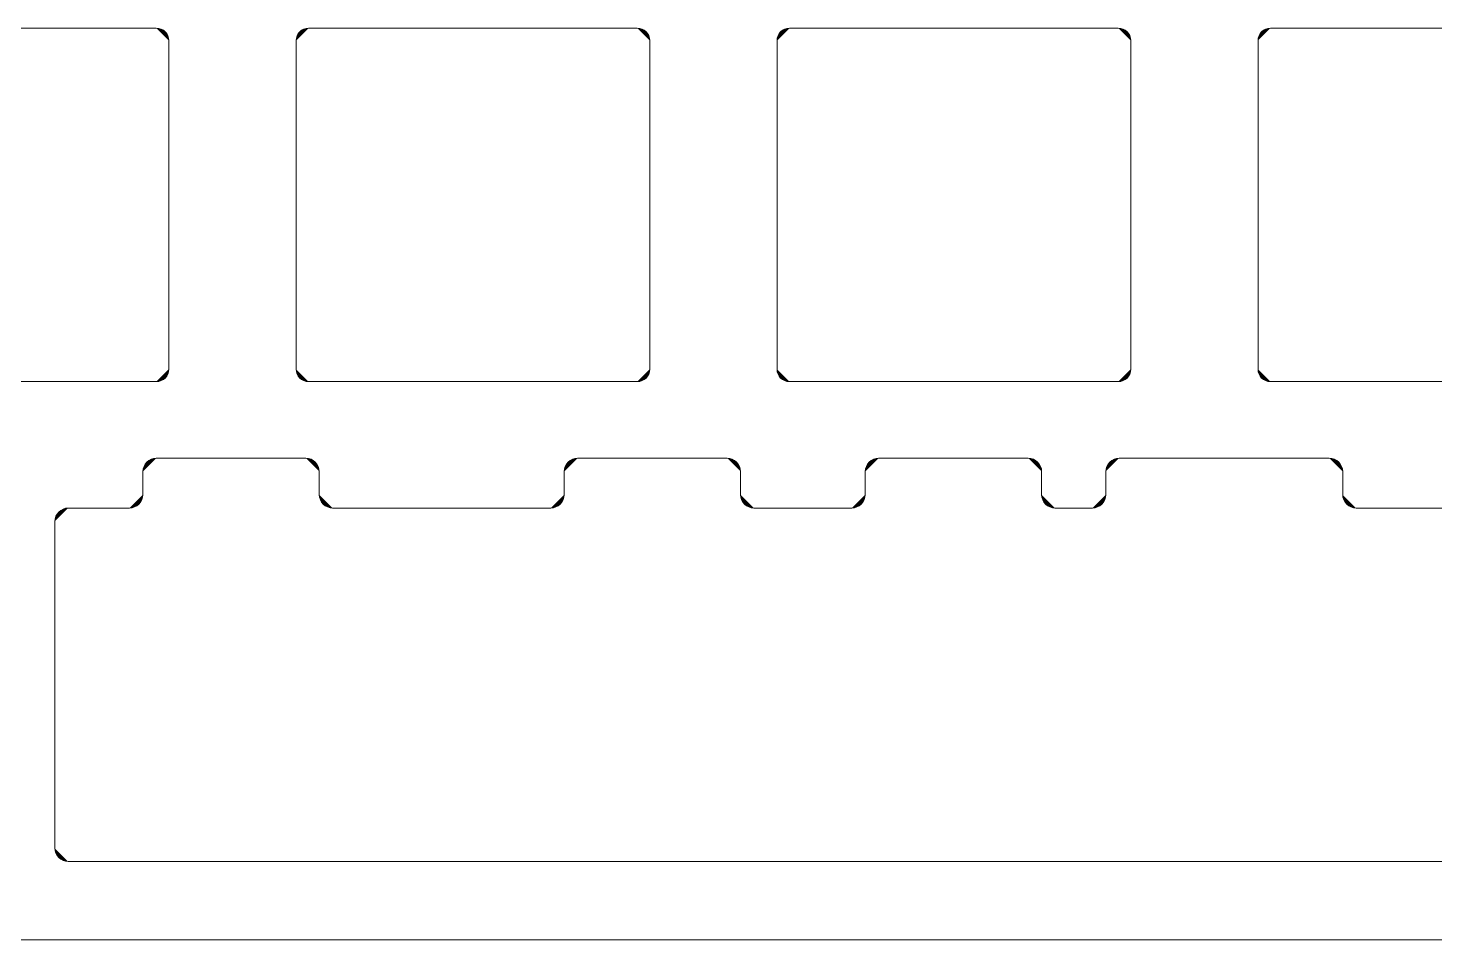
# Model space of a CAD drawing. Extents: x 323 to 1162, y 247 to 324.
# Drawn here: x 372.6 to 428.3, y 246.9 to 283 of the extents above; entities that cross this region are included whole.
import ezdxf

# ---------------------------------------------------------------- set-up
doc = ezdxf.new("R2010")
doc.units = 0
doc.header["$MEASUREMENT"] = 0
doc.layers.add('Layer 1', color=7, linetype='Continuous', lineweight=0)

# ---------------------------------------------------------------- blocks, each defined once
blk = doc.blocks.new('Block_1')
at = {"layer": 'Layer 1', "true_color": 0x2f2d31, "transparency": 33554687}
h = blk.add_hatch(color=250, dxfattribs=at)
h.dxf.hatch_style = 2
edge = h.paths.add_edge_path()
edge.add_spline(control_points=[(377.693, 282.983), (377.693, 282.983), (364.68, 282.983), (364.68, 282.983)], knot_values=[0, 0, 0, 0, 1, 1, 1, 1], degree=3, periodic=0)
edge.add_line((364.68, 282.983), (377.693, 282.983))
h = blk.add_hatch(color=250, dxfattribs=at)
h.dxf.hatch_style = 2
edge = h.paths.add_edge_path()
edge.add_spline(control_points=[(378.186, 282.489), (378.186, 282.771), (377.975, 282.983), (377.693, 282.983)], knot_values=[0, 0, 0, 0, 1, 1, 1, 1], degree=3, periodic=0)
edge.add_line((377.693, 282.983), (378.186, 282.489))
h = blk.add_hatch(color=250, dxfattribs=at)
h.dxf.hatch_style = 2
edge = h.paths.add_edge_path()
edge.add_spline(control_points=[(383.723, 282.983), (383.441, 282.983), (383.229, 282.771), (383.229, 282.489)], knot_values=[0, 0, 0, 0, 1, 1, 1, 1], degree=3, periodic=0)
edge.add_line((383.229, 282.489), (383.723, 282.983))
h = blk.add_hatch(color=250, dxfattribs=at)
h.dxf.hatch_style = 2
edge = h.paths.add_edge_path()
edge.add_spline(control_points=[(396.735, 282.983), (396.735, 282.983), (383.723, 282.983), (383.723, 282.983)], knot_values=[0, 0, 0, 0, 1, 1, 1, 1], degree=3, periodic=0)
edge.add_line((383.723, 282.983), (396.735, 282.983))
h = blk.add_hatch(color=250, dxfattribs=at)
h.dxf.hatch_style = 2
edge = h.paths.add_edge_path()
edge.add_spline(control_points=[(397.229, 282.489), (397.229, 282.771), (397.018, 282.983), (396.735, 282.983)], knot_values=[0, 0, 0, 0, 1, 1, 1, 1], degree=3, periodic=0)
edge.add_line((396.735, 282.983), (397.229, 282.489))
h = blk.add_hatch(color=250, dxfattribs=at)
h.dxf.hatch_style = 2
edge = h.paths.add_edge_path()
edge.add_spline(control_points=[(402.766, 282.983), (402.484, 282.983), (402.272, 282.771), (402.272, 282.489)], knot_values=[0, 0, 0, 0, 1, 1, 1, 1], degree=3, periodic=0)
edge.add_line((402.272, 282.489), (402.766, 282.983))
h = blk.add_hatch(color=250, dxfattribs=at)
h.dxf.hatch_style = 2
edge = h.paths.add_edge_path()
edge.add_spline(control_points=[(415.778, 282.983), (415.778, 282.983), (402.766, 282.983), (402.766, 282.983)], knot_values=[0, 0, 0, 0, 1, 1, 1, 1], degree=3, periodic=0)
edge.add_line((402.766, 282.983), (415.778, 282.983))
h = blk.add_hatch(color=250, dxfattribs=at)
h.dxf.hatch_style = 2
edge = h.paths.add_edge_path()
edge.add_spline(control_points=[(416.272, 282.489), (416.272, 282.771), (416.06, 282.983), (415.778, 282.983)], knot_values=[0, 0, 0, 0, 1, 1, 1, 1], degree=3, periodic=0)
edge.add_line((415.778, 282.983), (416.272, 282.489))
h = blk.add_hatch(color=250, dxfattribs=at)
h.dxf.hatch_style = 2
edge = h.paths.add_edge_path()
edge.add_spline(control_points=[(421.808, 282.983), (421.526, 282.983), (421.315, 282.771), (421.315, 282.489)], knot_values=[0, 0, 0, 0, 1, 1, 1, 1], degree=3, periodic=0)
edge.add_line((421.315, 282.489), (421.808, 282.983))
h = blk.add_hatch(color=250, dxfattribs=at)
h.dxf.hatch_style = 2
edge = h.paths.add_edge_path()
edge.add_spline(control_points=[(434.821, 282.983), (434.821, 282.983), (421.808, 282.983), (421.808, 282.983)], knot_values=[0, 0, 0, 0, 1, 1, 1, 1], degree=3, periodic=0)
edge.add_line((421.808, 282.983), (434.821, 282.983))
h = blk.add_hatch(color=250, dxfattribs=at)
h.dxf.hatch_style = 2
edge = h.paths.add_edge_path()
edge.add_spline(control_points=[(378.186, 269.477), (378.186, 269.477), (378.186, 282.489), (378.186, 282.489)], knot_values=[0, 0, 0, 0, 1, 1, 1, 1], degree=3, periodic=0)
edge.add_line((378.186, 282.489), (378.186, 269.477))
h = blk.add_hatch(color=250, dxfattribs=at)
h.dxf.hatch_style = 2
edge = h.paths.add_edge_path()
edge.add_spline(control_points=[(383.229, 282.489), (383.229, 282.489), (383.229, 269.477), (383.229, 269.477)], knot_values=[0, 0, 0, 0, 1, 1, 1, 1], degree=3, periodic=0)
edge.add_line((383.229, 269.477), (383.229, 282.489))
h = blk.add_hatch(color=250, dxfattribs=at)
h.dxf.hatch_style = 2
edge = h.paths.add_edge_path()
edge.add_spline(control_points=[(397.229, 269.477), (397.229, 269.477), (397.229, 282.489), (397.229, 282.489)], knot_values=[0, 0, 0, 0, 1, 1, 1, 1], degree=3, periodic=0)
edge.add_line((397.229, 282.489), (397.229, 269.477))
h = blk.add_hatch(color=250, dxfattribs=at)
h.dxf.hatch_style = 2
edge = h.paths.add_edge_path()
edge.add_spline(control_points=[(402.272, 282.489), (402.272, 282.489), (402.272, 269.477), (402.272, 269.477)], knot_values=[0, 0, 0, 0, 1, 1, 1, 1], degree=3, periodic=0)
edge.add_line((402.272, 269.477), (402.272, 282.489))
h = blk.add_hatch(color=250, dxfattribs=at)
h.dxf.hatch_style = 2
edge = h.paths.add_edge_path()
edge.add_spline(control_points=[(416.272, 269.477), (416.272, 269.477), (416.272, 282.489), (416.272, 282.489)], knot_values=[0, 0, 0, 0, 1, 1, 1, 1], degree=3, periodic=0)
edge.add_line((416.272, 282.489), (416.272, 269.477))
h = blk.add_hatch(color=250, dxfattribs=at)
h.dxf.hatch_style = 2
edge = h.paths.add_edge_path()
edge.add_spline(control_points=[(421.315, 282.489), (421.315, 282.489), (421.315, 269.477), (421.315, 269.477)], knot_values=[0, 0, 0, 0, 1, 1, 1, 1], degree=3, periodic=0)
edge.add_line((421.315, 269.477), (421.315, 282.489))
h = blk.add_hatch(color=250, dxfattribs=at)
h.dxf.hatch_style = 2
edge = h.paths.add_edge_path()
edge.add_spline(control_points=[(377.693, 268.983), (377.975, 268.983), (378.186, 269.195), (378.186, 269.477)], knot_values=[0, 0, 0, 0, 1, 1, 1, 1], degree=3, periodic=0)
edge.add_line((378.186, 269.477), (377.693, 268.983))
h = blk.add_hatch(color=250, dxfattribs=at)
h.dxf.hatch_style = 2
edge = h.paths.add_edge_path()
edge.add_spline(control_points=[(383.229, 269.477), (383.229, 269.195), (383.441, 268.983), (383.723, 268.983)], knot_values=[0, 0, 0, 0, 1, 1, 1, 1], degree=3, periodic=0)
edge.add_line((383.723, 268.983), (383.229, 269.477))
h = blk.add_hatch(color=250, dxfattribs=at)
h.dxf.hatch_style = 2
edge = h.paths.add_edge_path()
edge.add_spline(control_points=[(396.735, 268.983), (397.018, 268.983), (397.229, 269.195), (397.229, 269.477)], knot_values=[0, 0, 0, 0, 1, 1, 1, 1], degree=3, periodic=0)
edge.add_line((397.229, 269.477), (396.735, 268.983))
h = blk.add_hatch(color=250, dxfattribs=at)
h.dxf.hatch_style = 2
edge = h.paths.add_edge_path()
edge.add_spline(control_points=[(402.272, 269.477), (402.272, 269.195), (402.484, 268.983), (402.766, 268.983)], knot_values=[0, 0, 0, 0, 1, 1, 1, 1], degree=3, periodic=0)
edge.add_line((402.766, 268.983), (402.272, 269.477))
h = blk.add_hatch(color=250, dxfattribs=at)
h.dxf.hatch_style = 2
edge = h.paths.add_edge_path()
edge.add_spline(control_points=[(415.778, 268.983), (416.06, 268.983), (416.272, 269.195), (416.272, 269.477)], knot_values=[0, 0, 0, 0, 1, 1, 1, 1], degree=3, periodic=0)
edge.add_line((416.272, 269.477), (415.778, 268.983))
h = blk.add_hatch(color=250, dxfattribs=at)
h.dxf.hatch_style = 2
edge = h.paths.add_edge_path()
edge.add_spline(control_points=[(421.315, 269.477), (421.315, 269.195), (421.526, 268.983), (421.808, 268.983)], knot_values=[0, 0, 0, 0, 1, 1, 1, 1], degree=3, periodic=0)
edge.add_line((421.808, 268.983), (421.315, 269.477))
h = blk.add_hatch(color=250, dxfattribs=at)
h.dxf.hatch_style = 2
edge = h.paths.add_edge_path()
edge.add_spline(control_points=[(364.68, 268.983), (364.68, 268.983), (377.693, 268.983), (377.693, 268.983)], knot_values=[0, 0, 0, 0, 1, 1, 1, 1], degree=3, periodic=0)
edge.add_line((377.693, 268.983), (364.68, 268.983))
h = blk.add_hatch(color=250, dxfattribs=at)
h.dxf.hatch_style = 2
edge = h.paths.add_edge_path()
edge.add_spline(control_points=[(383.723, 268.983), (383.723, 268.983), (396.735, 268.983), (396.735, 268.983)], knot_values=[0, 0, 0, 0, 1, 1, 1, 1], degree=3, periodic=0)
edge.add_line((396.735, 268.983), (383.723, 268.983))
h = blk.add_hatch(color=250, dxfattribs=at)
h.dxf.hatch_style = 2
edge = h.paths.add_edge_path()
edge.add_spline(control_points=[(402.766, 268.983), (402.766, 268.983), (415.778, 268.983), (415.778, 268.983)], knot_values=[0, 0, 0, 0, 1, 1, 1, 1], degree=3, periodic=0)
edge.add_line((415.778, 268.983), (402.766, 268.983))
h = blk.add_hatch(color=250, dxfattribs=at)
h.dxf.hatch_style = 2
edge = h.paths.add_edge_path()
edge.add_spline(control_points=[(421.808, 268.983), (421.808, 268.983), (434.821, 268.983), (434.821, 268.983)], knot_values=[0, 0, 0, 0, 1, 1, 1, 1], degree=3, periodic=0)
edge.add_line((434.821, 268.983), (421.808, 268.983))
h = blk.add_hatch(color=250, dxfattribs=at)
h.dxf.hatch_style = 2
edge = h.paths.add_edge_path()
edge.add_spline(control_points=[(377.693, 265.95), (377.411, 265.95), (377.164, 265.703), (377.164, 265.421)], knot_values=[0, 0, 0, 0, 1, 1, 1, 1], degree=3, periodic=0)
edge.add_line((377.164, 265.421), (377.693, 265.95))
h = blk.add_hatch(color=250, dxfattribs=at)
h.dxf.hatch_style = 2
edge = h.paths.add_edge_path()
edge.add_spline(control_points=[(383.617, 265.95), (383.617, 265.95), (377.693, 265.95), (377.693, 265.95)], knot_values=[0, 0, 0, 0, 1, 1, 1, 1], degree=3, periodic=0)
edge.add_line((377.693, 265.95), (383.617, 265.95))
h = blk.add_hatch(color=250, dxfattribs=at)
h.dxf.hatch_style = 2
edge = h.paths.add_edge_path()
edge.add_spline(control_points=[(384.146, 265.421), (384.146, 265.703), (383.899, 265.95), (383.617, 265.95)], knot_values=[0, 0, 0, 0, 1, 1, 1, 1], degree=3, periodic=0)
edge.add_line((383.617, 265.95), (384.146, 265.421))
h = blk.add_hatch(color=250, dxfattribs=at)
h.dxf.hatch_style = 2
edge = h.paths.add_edge_path()
edge.add_spline(control_points=[(394.373, 265.95), (394.091, 265.95), (393.844, 265.703), (393.844, 265.421)], knot_values=[0, 0, 0, 0, 1, 1, 1, 1], degree=3, periodic=0)
edge.add_line((393.844, 265.421), (394.373, 265.95))
h = blk.add_hatch(color=250, dxfattribs=at)
h.dxf.hatch_style = 2
edge = h.paths.add_edge_path()
edge.add_spline(control_points=[(400.297, 265.95), (400.297, 265.95), (394.373, 265.95), (394.373, 265.95)], knot_values=[0, 0, 0, 0, 1, 1, 1, 1], degree=3, periodic=0)
edge.add_line((394.373, 265.95), (400.297, 265.95))
h = blk.add_hatch(color=250, dxfattribs=at)
h.dxf.hatch_style = 2
edge = h.paths.add_edge_path()
edge.add_spline(control_points=[(400.826, 265.421), (400.826, 265.703), (400.579, 265.95), (400.297, 265.95)], knot_values=[0, 0, 0, 0, 1, 1, 1, 1], degree=3, periodic=0)
edge.add_line((400.297, 265.95), (400.826, 265.421))
h = blk.add_hatch(color=250, dxfattribs=at)
h.dxf.hatch_style = 2
edge = h.paths.add_edge_path()
edge.add_spline(control_points=[(406.292, 265.95), (406.01, 265.95), (405.763, 265.703), (405.763, 265.421)], knot_values=[0, 0, 0, 0, 1, 1, 1, 1], degree=3, periodic=0)
edge.add_line((405.763, 265.421), (406.292, 265.95))
h = blk.add_hatch(color=250, dxfattribs=at)
h.dxf.hatch_style = 2
edge = h.paths.add_edge_path()
edge.add_spline(control_points=[(412.217, 265.95), (412.217, 265.95), (406.292, 265.95), (406.292, 265.95)], knot_values=[0, 0, 0, 0, 1, 1, 1, 1], degree=3, periodic=0)
edge.add_line((406.292, 265.95), (412.217, 265.95))
h = blk.add_hatch(color=250, dxfattribs=at)
h.dxf.hatch_style = 2
edge = h.paths.add_edge_path()
edge.add_spline(control_points=[(412.746, 265.421), (412.746, 265.703), (412.499, 265.95), (412.217, 265.95)], knot_values=[0, 0, 0, 0, 1, 1, 1, 1], degree=3, periodic=0)
edge.add_line((412.217, 265.95), (412.746, 265.421))
h = blk.add_hatch(color=250, dxfattribs=at)
h.dxf.hatch_style = 2
edge = h.paths.add_edge_path()
edge.add_spline(control_points=[(415.814, 265.95), (415.531, 265.95), (415.285, 265.703), (415.285, 265.421)], knot_values=[0, 0, 0, 0, 1, 1, 1, 1], degree=3, periodic=0)
edge.add_line((415.285, 265.421), (415.814, 265.95))
h = blk.add_hatch(color=250, dxfattribs=at)
h.dxf.hatch_style = 2
edge = h.paths.add_edge_path()
edge.add_spline(control_points=[(417.154, 265.95), (417.154, 265.95), (415.814, 265.95), (415.814, 265.95)], knot_values=[0, 0, 0, 0, 1, 1, 1, 1], degree=3, periodic=0)
edge.add_line((415.814, 265.95), (417.154, 265.95))
h = blk.add_hatch(color=250, dxfattribs=at)
h.dxf.hatch_style = 2
edge = h.paths.add_edge_path()
edge.add_spline(control_points=[(417.683, 265.95), (417.683, 265.95), (417.436, 265.95), (417.154, 265.95)], knot_values=[0, 0, 0, 0, 1, 1, 1, 1], degree=3, periodic=0)
edge.add_line((417.154, 265.95), (417.683, 265.95))
h = blk.add_hatch(color=250, dxfattribs=at)
h.dxf.hatch_style = 2
edge = h.paths.add_edge_path()
edge.add_spline(control_points=[(418.212, 265.95), (417.929, 265.95), (417.683, 265.95), (417.683, 265.95)], knot_values=[0, 0, 0, 0, 1, 1, 1, 1], degree=3, periodic=0)
edge.add_line((417.683, 265.95), (418.212, 265.95))
h = blk.add_hatch(color=250, dxfattribs=at)
h.dxf.hatch_style = 2
edge = h.paths.add_edge_path()
edge.add_spline(control_points=[(424.136, 265.95), (424.136, 265.95), (418.212, 265.95), (418.212, 265.95)], knot_values=[0, 0, 0, 0, 1, 1, 1, 1], degree=3, periodic=0)
edge.add_line((418.212, 265.95), (424.136, 265.95))
h = blk.add_hatch(color=250, dxfattribs=at)
h.dxf.hatch_style = 2
edge = h.paths.add_edge_path()
edge.add_spline(control_points=[(424.665, 265.421), (424.665, 265.703), (424.418, 265.95), (424.136, 265.95)], knot_values=[0, 0, 0, 0, 1, 1, 1, 1], degree=3, periodic=0)
edge.add_line((424.136, 265.95), (424.665, 265.421))
h = blk.add_hatch(color=250, dxfattribs=at)
h.dxf.hatch_style = 2
edge = h.paths.add_edge_path()
edge.add_spline(control_points=[(377.164, 265.421), (377.164, 265.421), (377.164, 264.504), (377.164, 264.504)], knot_values=[0, 0, 0, 0, 1, 1, 1, 1], degree=3, periodic=0)
edge.add_line((377.164, 264.504), (377.164, 265.421))
h = blk.add_hatch(color=250, dxfattribs=at)
h.dxf.hatch_style = 2
edge = h.paths.add_edge_path()
edge.add_spline(control_points=[(384.146, 264.504), (384.146, 264.504), (384.146, 265.421), (384.146, 265.421)], knot_values=[0, 0, 0, 0, 1, 1, 1, 1], degree=3, periodic=0)
edge.add_line((384.146, 265.421), (384.146, 264.504))
h = blk.add_hatch(color=250, dxfattribs=at)
h.dxf.hatch_style = 2
edge = h.paths.add_edge_path()
edge.add_spline(control_points=[(393.844, 265.421), (393.844, 265.421), (393.844, 264.504), (393.844, 264.504)], knot_values=[0, 0, 0, 0, 1, 1, 1, 1], degree=3, periodic=0)
edge.add_line((393.844, 264.504), (393.844, 265.421))
h = blk.add_hatch(color=250, dxfattribs=at)
h.dxf.hatch_style = 2
edge = h.paths.add_edge_path()
edge.add_spline(control_points=[(400.826, 264.504), (400.826, 264.504), (400.826, 265.421), (400.826, 265.421)], knot_values=[0, 0, 0, 0, 1, 1, 1, 1], degree=3, periodic=0)
edge.add_line((400.826, 265.421), (400.826, 264.504))
h = blk.add_hatch(color=250, dxfattribs=at)
h.dxf.hatch_style = 2
edge = h.paths.add_edge_path()
edge.add_spline(control_points=[(405.763, 265.421), (405.763, 265.421), (405.763, 264.504), (405.763, 264.504)], knot_values=[0, 0, 0, 0, 1, 1, 1, 1], degree=3, periodic=0)
edge.add_line((405.763, 264.504), (405.763, 265.421))
h = blk.add_hatch(color=250, dxfattribs=at)
h.dxf.hatch_style = 2
edge = h.paths.add_edge_path()
edge.add_spline(control_points=[(412.746, 264.504), (412.746, 264.504), (412.746, 265.421), (412.746, 265.421)], knot_values=[0, 0, 0, 0, 1, 1, 1, 1], degree=3, periodic=0)
edge.add_line((412.746, 265.421), (412.746, 264.504))
h = blk.add_hatch(color=250, dxfattribs=at)
h.dxf.hatch_style = 2
edge = h.paths.add_edge_path()
edge.add_spline(control_points=[(415.285, 265.421), (415.285, 265.421), (415.285, 264.504), (415.285, 264.504)], knot_values=[0, 0, 0, 0, 1, 1, 1, 1], degree=3, periodic=0)
edge.add_line((415.285, 264.504), (415.285, 265.421))
h = blk.add_hatch(color=250, dxfattribs=at)
h.dxf.hatch_style = 2
edge = h.paths.add_edge_path()
edge.add_spline(control_points=[(424.665, 264.504), (424.665, 264.504), (424.665, 265.421), (424.665, 265.421)], knot_values=[0, 0, 0, 0, 1, 1, 1, 1], degree=3, periodic=0)
edge.add_line((424.665, 265.421), (424.665, 264.504))
h = blk.add_hatch(color=250, dxfattribs=at)
h.dxf.hatch_style = 2
edge = h.paths.add_edge_path()
edge.add_spline(control_points=[(377.164, 264.504), (377.164, 264.222), (376.917, 263.975), (376.635, 263.975)], knot_values=[0, 0, 0, 0, 1, 1, 1, 1], degree=3, periodic=0)
edge.add_line((376.635, 263.975), (377.164, 264.504))
h = blk.add_hatch(color=250, dxfattribs=at)
h.dxf.hatch_style = 2
edge = h.paths.add_edge_path()
edge.add_spline(control_points=[(384.675, 263.975), (384.393, 263.975), (384.146, 264.222), (384.146, 264.504)], knot_values=[0, 0, 0, 0, 1, 1, 1, 1], degree=3, periodic=0)
edge.add_line((384.146, 264.504), (384.675, 263.975))
h = blk.add_hatch(color=250, dxfattribs=at)
h.dxf.hatch_style = 2
edge = h.paths.add_edge_path()
edge.add_spline(control_points=[(393.844, 264.504), (393.844, 264.222), (393.597, 263.975), (393.315, 263.975)], knot_values=[0, 0, 0, 0, 1, 1, 1, 1], degree=3, periodic=0)
edge.add_line((393.315, 263.975), (393.844, 264.504))
h = blk.add_hatch(color=250, dxfattribs=at)
h.dxf.hatch_style = 2
edge = h.paths.add_edge_path()
edge.add_spline(control_points=[(401.355, 263.975), (401.073, 263.975), (400.826, 264.222), (400.826, 264.504)], knot_values=[0, 0, 0, 0, 1, 1, 1, 1], degree=3, periodic=0)
edge.add_line((400.826, 264.504), (401.355, 263.975))
h = blk.add_hatch(color=250, dxfattribs=at)
h.dxf.hatch_style = 2
edge = h.paths.add_edge_path()
edge.add_spline(control_points=[(405.763, 264.504), (405.763, 264.222), (405.516, 263.975), (405.234, 263.975)], knot_values=[0, 0, 0, 0, 1, 1, 1, 1], degree=3, periodic=0)
edge.add_line((405.234, 263.975), (405.763, 264.504))
h = blk.add_hatch(color=250, dxfattribs=at)
h.dxf.hatch_style = 2
edge = h.paths.add_edge_path()
edge.add_spline(control_points=[(413.274, 263.975), (412.992, 263.975), (412.746, 264.222), (412.746, 264.504)], knot_values=[0, 0, 0, 0, 1, 1, 1, 1], degree=3, periodic=0)
edge.add_line((412.746, 264.504), (413.274, 263.975))
h = blk.add_hatch(color=250, dxfattribs=at)
h.dxf.hatch_style = 2
edge = h.paths.add_edge_path()
edge.add_spline(control_points=[(415.285, 264.504), (415.285, 264.222), (415.038, 263.975), (414.756, 263.975)], knot_values=[0, 0, 0, 0, 1, 1, 1, 1], degree=3, periodic=0)
edge.add_line((414.756, 263.975), (415.285, 264.504))
h = blk.add_hatch(color=250, dxfattribs=at)
h.dxf.hatch_style = 2
edge = h.paths.add_edge_path()
edge.add_spline(control_points=[(425.194, 263.975), (424.912, 263.975), (424.665, 264.222), (424.665, 264.504)], knot_values=[0, 0, 0, 0, 1, 1, 1, 1], degree=3, periodic=0)
edge.add_line((424.665, 264.504), (425.194, 263.975))
h = blk.add_hatch(color=250, dxfattribs=at)
h.dxf.hatch_style = 2
edge = h.paths.add_edge_path()
edge.add_spline(control_points=[(374.202, 263.975), (373.919, 263.975), (373.673, 263.729), (373.673, 263.446)], knot_values=[0, 0, 0, 0, 1, 1, 1, 1], degree=3, periodic=0)
edge.add_line((373.673, 263.446), (374.202, 263.975))
h = blk.add_hatch(color=250, dxfattribs=at)
h.dxf.hatch_style = 2
edge = h.paths.add_edge_path()
edge.add_spline(control_points=[(373.673, 263.446), (373.673, 263.446), (373.673, 250.504), (373.673, 250.504)], knot_values=[0, 0, 0, 0, 1, 1, 1, 1], degree=3, periodic=0)
edge.add_line((373.673, 250.504), (373.673, 263.446))
h = blk.add_hatch(color=250, dxfattribs=at)
h.dxf.hatch_style = 2
edge = h.paths.add_edge_path()
edge.add_spline(control_points=[(376.635, 263.975), (376.635, 263.975), (374.202, 263.975), (374.202, 263.975)], knot_values=[0, 0, 0, 0, 1, 1, 1, 1], degree=3, periodic=0)
edge.add_line((374.202, 263.975), (376.635, 263.975))
h = blk.add_hatch(color=250, dxfattribs=at)
h.dxf.hatch_style = 2
edge = h.paths.add_edge_path()
edge.add_spline(control_points=[(393.315, 263.975), (393.315, 263.975), (384.675, 263.975), (384.675, 263.975)], knot_values=[0, 0, 0, 0, 1, 1, 1, 1], degree=3, periodic=0)
edge.add_line((384.675, 263.975), (393.315, 263.975))
h = blk.add_hatch(color=250, dxfattribs=at)
h.dxf.hatch_style = 2
edge = h.paths.add_edge_path()
edge.add_spline(control_points=[(405.234, 263.975), (405.234, 263.975), (401.355, 263.975), (401.355, 263.975)], knot_values=[0, 0, 0, 0, 1, 1, 1, 1], degree=3, periodic=0)
edge.add_line((401.355, 263.975), (405.234, 263.975))
h = blk.add_hatch(color=250, dxfattribs=at)
h.dxf.hatch_style = 2
edge = h.paths.add_edge_path()
edge.add_spline(control_points=[(414.756, 263.975), (414.756, 263.975), (413.274, 263.975), (413.274, 263.975)], knot_values=[0, 0, 0, 0, 1, 1, 1, 1], degree=3, periodic=0)
edge.add_line((413.274, 263.975), (414.756, 263.975))
h = blk.add_hatch(color=250, dxfattribs=at)
h.dxf.hatch_style = 2
edge = h.paths.add_edge_path()
edge.add_spline(control_points=[(431.436, 263.975), (431.436, 263.975), (425.194, 263.975), (425.194, 263.975)], knot_values=[0, 0, 0, 0, 1, 1, 1, 1], degree=3, periodic=0)
edge.add_line((425.194, 263.975), (431.436, 263.975))
h = blk.add_hatch(color=250, dxfattribs=at)
h.dxf.hatch_style = 2
edge = h.paths.add_edge_path()
edge.add_spline(control_points=[(373.673, 250.504), (373.673, 250.222), (373.919, 249.975), (374.202, 249.975)], knot_values=[0, 0, 0, 0, 1, 1, 1, 1], degree=3, periodic=0)
edge.add_line((374.202, 249.975), (373.673, 250.504))
h = blk.add_hatch(color=250, dxfattribs=at)
h.dxf.hatch_style = 2
edge = h.paths.add_edge_path()
edge.add_spline(control_points=[(374.202, 249.975), (374.202, 249.975), (393.315, 249.975), (393.315, 249.975)], knot_values=[0, 0, 0, 0, 1, 1, 1, 1], degree=3, periodic=0)
edge.add_line((393.315, 249.975), (374.202, 249.975))
h = blk.add_hatch(color=250, dxfattribs=at)
h.dxf.hatch_style = 2
edge = h.paths.add_edge_path()
edge.add_spline(control_points=[(393.315, 249.975), (393.597, 249.975), (393.844, 249.975), (393.844, 249.975)], knot_values=[0, 0, 0, 0, 1, 1, 1, 1], degree=3, periodic=0)
edge.add_line((393.844, 249.975), (393.315, 249.975))
h = blk.add_hatch(color=250, dxfattribs=at)
h.dxf.hatch_style = 2
edge = h.paths.add_edge_path()
edge.add_spline(control_points=[(393.844, 249.975), (393.844, 249.975), (394.091, 249.975), (394.373, 249.975)], knot_values=[0, 0, 0, 0, 1, 1, 1, 1], degree=3, periodic=0)
edge.add_line((394.373, 249.975), (393.844, 249.975))
h = blk.add_hatch(color=250, dxfattribs=at)
h.dxf.hatch_style = 2
edge = h.paths.add_edge_path()
edge.add_spline(control_points=[(394.373, 249.975), (394.373, 249.975), (400.297, 249.975), (400.297, 249.975)], knot_values=[0, 0, 0, 0, 1, 1, 1, 1], degree=3, periodic=0)
edge.add_line((400.297, 249.975), (394.373, 249.975))
h = blk.add_hatch(color=250, dxfattribs=at)
h.dxf.hatch_style = 2
edge = h.paths.add_edge_path()
edge.add_spline(control_points=[(400.297, 249.975), (400.579, 249.975), (400.826, 249.975), (400.826, 249.975)], knot_values=[0, 0, 0, 0, 1, 1, 1, 1], degree=3, periodic=0)
edge.add_line((400.826, 249.975), (400.297, 249.975))
h = blk.add_hatch(color=250, dxfattribs=at)
h.dxf.hatch_style = 2
edge = h.paths.add_edge_path()
edge.add_spline(control_points=[(400.826, 249.975), (400.826, 249.975), (401.073, 249.975), (401.355, 249.975)], knot_values=[0, 0, 0, 0, 1, 1, 1, 1], degree=3, periodic=0)
edge.add_line((401.355, 249.975), (400.826, 249.975))
h = blk.add_hatch(color=250, dxfattribs=at)
h.dxf.hatch_style = 2
edge = h.paths.add_edge_path()
edge.add_spline(control_points=[(401.355, 249.975), (401.355, 249.975), (405.234, 249.975), (405.234, 249.975)], knot_values=[0, 0, 0, 0, 1, 1, 1, 1], degree=3, periodic=0)
edge.add_line((405.234, 249.975), (401.355, 249.975))
h = blk.add_hatch(color=250, dxfattribs=at)
h.dxf.hatch_style = 2
edge = h.paths.add_edge_path()
edge.add_spline(control_points=[(405.234, 249.975), (405.516, 249.975), (405.763, 249.975), (405.763, 249.975)], knot_values=[0, 0, 0, 0, 1, 1, 1, 1], degree=3, periodic=0)
edge.add_line((405.763, 249.975), (405.234, 249.975))
h = blk.add_hatch(color=250, dxfattribs=at)
h.dxf.hatch_style = 2
edge = h.paths.add_edge_path()
edge.add_spline(control_points=[(405.763, 249.975), (405.763, 249.975), (406.01, 249.975), (406.292, 249.975)], knot_values=[0, 0, 0, 0, 1, 1, 1, 1], degree=3, periodic=0)
edge.add_line((406.292, 249.975), (405.763, 249.975))
h = blk.add_hatch(color=250, dxfattribs=at)
h.dxf.hatch_style = 2
edge = h.paths.add_edge_path()
edge.add_spline(control_points=[(406.292, 249.975), (406.292, 249.975), (412.217, 249.975), (412.217, 249.975)], knot_values=[0, 0, 0, 0, 1, 1, 1, 1], degree=3, periodic=0)
edge.add_line((412.217, 249.975), (406.292, 249.975))
h = blk.add_hatch(color=250, dxfattribs=at)
h.dxf.hatch_style = 2
edge = h.paths.add_edge_path()
edge.add_spline(control_points=[(412.217, 249.975), (412.499, 249.975), (412.746, 249.975), (412.746, 249.975)], knot_values=[0, 0, 0, 0, 1, 1, 1, 1], degree=3, periodic=0)
edge.add_line((412.746, 249.975), (412.217, 249.975))
h = blk.add_hatch(color=250, dxfattribs=at)
h.dxf.hatch_style = 2
edge = h.paths.add_edge_path()
edge.add_spline(control_points=[(412.746, 249.975), (412.746, 249.975), (412.992, 249.975), (413.274, 249.975)], knot_values=[0, 0, 0, 0, 1, 1, 1, 1], degree=3, periodic=0)
edge.add_line((413.274, 249.975), (412.746, 249.975))
h = blk.add_hatch(color=250, dxfattribs=at)
h.dxf.hatch_style = 2
edge = h.paths.add_edge_path()
edge.add_spline(control_points=[(413.274, 249.975), (413.274, 249.975), (414.756, 249.975), (414.756, 249.975)], knot_values=[0, 0, 0, 0, 1, 1, 1, 1], degree=3, periodic=0)
edge.add_line((414.756, 249.975), (413.274, 249.975))
h = blk.add_hatch(color=250, dxfattribs=at)
h.dxf.hatch_style = 2
edge = h.paths.add_edge_path()
edge.add_spline(control_points=[(414.756, 249.975), (415.038, 249.975), (415.285, 249.975), (415.285, 249.975)], knot_values=[0, 0, 0, 0, 1, 1, 1, 1], degree=3, periodic=0)
edge.add_line((415.285, 249.975), (414.756, 249.975))
h = blk.add_hatch(color=250, dxfattribs=at)
h.dxf.hatch_style = 2
edge = h.paths.add_edge_path()
edge.add_spline(control_points=[(415.285, 249.975), (415.285, 249.975), (415.531, 249.975), (415.814, 249.975)], knot_values=[0, 0, 0, 0, 1, 1, 1, 1], degree=3, periodic=0)
edge.add_line((415.814, 249.975), (415.285, 249.975))
h = blk.add_hatch(color=250, dxfattribs=at)
h.dxf.hatch_style = 2
edge = h.paths.add_edge_path()
edge.add_spline(control_points=[(415.814, 249.975), (415.814, 249.975), (421.738, 249.975), (421.738, 249.975)], knot_values=[0, 0, 0, 0, 1, 1, 1, 1], degree=3, periodic=0)
edge.add_line((421.738, 249.975), (415.814, 249.975))
h = blk.add_hatch(color=250, dxfattribs=at)
h.dxf.hatch_style = 2
edge = h.paths.add_edge_path()
edge.add_spline(control_points=[(421.738, 249.975), (422.02, 249.975), (422.267, 249.975), (422.267, 249.975)], knot_values=[0, 0, 0, 0, 1, 1, 1, 1], degree=3, periodic=0)
edge.add_line((422.267, 249.975), (421.738, 249.975))
h = blk.add_hatch(color=250, dxfattribs=at)
h.dxf.hatch_style = 2
edge = h.paths.add_edge_path()
edge.add_spline(control_points=[(422.267, 249.975), (422.267, 249.975), (422.514, 249.975), (422.796, 249.975)], knot_values=[0, 0, 0, 0, 1, 1, 1, 1], degree=3, periodic=0)
edge.add_line((422.796, 249.975), (422.267, 249.975))
h = blk.add_hatch(color=250, dxfattribs=at)
h.dxf.hatch_style = 2
edge = h.paths.add_edge_path()
edge.add_spline(control_points=[(422.796, 249.975), (422.796, 249.975), (431.436, 249.975), (431.436, 249.975)], knot_values=[0, 0, 0, 0, 1, 1, 1, 1], degree=3, periodic=0)
edge.add_line((431.436, 249.975), (422.796, 249.975))
h = blk.add_hatch(color=250, dxfattribs=at)
h.dxf.hatch_style = 2
edge = h.paths.add_edge_path()
edge.add_spline(control_points=[(501.965, 246.872), (501.965, 246.872), (354.665, 246.872), (354.665, 246.872)], knot_values=[0, 0, 0, 0, 1, 1, 1, 1], degree=3, periodic=0)
edge.add_line((354.665, 246.872), (501.965, 246.872))
at = {"layer": 'Layer 1', "color": 250, "lineweight": 20, "true_color": 0x2f2d31}
for points in [[(377.693, 282.983), (377.693, 282.983), (364.68, 282.983), (364.68, 282.983)], [(378.186, 282.489), (378.186, 282.771), (377.975, 282.983), (377.693, 282.983)], [(383.723, 282.983), (383.441, 282.983), (383.229, 282.771), (383.229, 282.489)], [(396.735, 282.983), (396.735, 282.983), (383.723, 282.983), (383.723, 282.983)], [(397.229, 282.489), (397.229, 282.771), (397.018, 282.983), (396.735, 282.983)], [(402.766, 282.983), (402.484, 282.983), (402.272, 282.771), (402.272, 282.489)], [(415.778, 282.983), (415.778, 282.983), (402.766, 282.983), (402.766, 282.983)], [(416.272, 282.489), (416.272, 282.771), (416.06, 282.983), (415.778, 282.983)], [(421.808, 282.983), (421.526, 282.983), (421.315, 282.771), (421.315, 282.489)], [(434.821, 282.983), (434.821, 282.983), (421.808, 282.983), (421.808, 282.983)], [(378.186, 269.477), (378.186, 269.477), (378.186, 282.489), (378.186, 282.489)], [(383.229, 282.489), (383.229, 282.489), (383.229, 269.477), (383.229, 269.477)], [(397.229, 269.477), (397.229, 269.477), (397.229, 282.489), (397.229, 282.489)], [(402.272, 282.489), (402.272, 282.489), (402.272, 269.477), (402.272, 269.477)], [(416.272, 269.477), (416.272, 269.477), (416.272, 282.489), (416.272, 282.489)], [(421.315, 282.489), (421.315, 282.489), (421.315, 269.477), (421.315, 269.477)], [(377.693, 268.983), (377.975, 268.983), (378.186, 269.195), (378.186, 269.477)], [(383.229, 269.477), (383.229, 269.195), (383.441, 268.983), (383.723, 268.983)], [(396.735, 268.983), (397.018, 268.983), (397.229, 269.195), (397.229, 269.477)], [(402.272, 269.477), (402.272, 269.195), (402.484, 268.983), (402.766, 268.983)], [(415.778, 268.983), (416.06, 268.983), (416.272, 269.195), (416.272, 269.477)], [(421.315, 269.477), (421.315, 269.195), (421.526, 268.983), (421.808, 268.983)], [(364.68, 268.983), (364.68, 268.983), (377.693, 268.983), (377.693, 268.983)], [(383.723, 268.983), (383.723, 268.983), (396.735, 268.983), (396.735, 268.983)], [(402.766, 268.983), (402.766, 268.983), (415.778, 268.983), (415.778, 268.983)], [(421.808, 268.983), (421.808, 268.983), (434.821, 268.983), (434.821, 268.983)], [(377.693, 265.95), (377.411, 265.95), (377.164, 265.703), (377.164, 265.421)], [(383.617, 265.95), (383.617, 265.95), (377.693, 265.95), (377.693, 265.95)], [(384.146, 265.421), (384.146, 265.703), (383.899, 265.95), (383.617, 265.95)], [(394.373, 265.95), (394.091, 265.95), (393.844, 265.703), (393.844, 265.421)], [(400.297, 265.95), (400.297, 265.95), (394.373, 265.95), (394.373, 265.95)], [(400.826, 265.421), (400.826, 265.703), (400.579, 265.95), (400.297, 265.95)], [(406.292, 265.95), (406.01, 265.95), (405.763, 265.703), (405.763, 265.421)], [(412.217, 265.95), (412.217, 265.95), (406.292, 265.95), (406.292, 265.95)], [(412.746, 265.421), (412.746, 265.703), (412.499, 265.95), (412.217, 265.95)], [(415.814, 265.95), (415.531, 265.95), (415.285, 265.703), (415.285, 265.421)], [(417.154, 265.95), (417.154, 265.95), (415.814, 265.95), (415.814, 265.95)], [(417.683, 265.95), (417.683, 265.95), (417.436, 265.95), (417.154, 265.95)], [(418.212, 265.95), (417.929, 265.95), (417.683, 265.95), (417.683, 265.95)], [(424.136, 265.95), (424.136, 265.95), (418.212, 265.95), (418.212, 265.95)], [(424.665, 265.421), (424.665, 265.703), (424.418, 265.95), (424.136, 265.95)], [(377.164, 265.421), (377.164, 265.421), (377.164, 264.504), (377.164, 264.504)], [(384.146, 264.504), (384.146, 264.504), (384.146, 265.421), (384.146, 265.421)], [(393.844, 265.421), (393.844, 265.421), (393.844, 264.504), (393.844, 264.504)], [(400.826, 264.504), (400.826, 264.504), (400.826, 265.421), (400.826, 265.421)], [(405.763, 265.421), (405.763, 265.421), (405.763, 264.504), (405.763, 264.504)], [(412.746, 264.504), (412.746, 264.504), (412.746, 265.421), (412.746, 265.421)], [(415.285, 265.421), (415.285, 265.421), (415.285, 264.504), (415.285, 264.504)], [(424.665, 264.504), (424.665, 264.504), (424.665, 265.421), (424.665, 265.421)], [(377.164, 264.504), (377.164, 264.222), (376.917, 263.975), (376.635, 263.975)], [(384.675, 263.975), (384.393, 263.975), (384.146, 264.222), (384.146, 264.504)], [(393.844, 264.504), (393.844, 264.222), (393.597, 263.975), (393.315, 263.975)], [(401.355, 263.975), (401.073, 263.975), (400.826, 264.222), (400.826, 264.504)], [(405.763, 264.504), (405.763, 264.222), (405.516, 263.975), (405.234, 263.975)], [(413.274, 263.975), (412.992, 263.975), (412.746, 264.222), (412.746, 264.504)], [(415.285, 264.504), (415.285, 264.222), (415.038, 263.975), (414.756, 263.975)], [(425.194, 263.975), (424.912, 263.975), (424.665, 264.222), (424.665, 264.504)], [(374.202, 263.975), (373.919, 263.975), (373.673, 263.729), (373.673, 263.446)], [(373.673, 263.446), (373.673, 263.446), (373.673, 250.504), (373.673, 250.504)], [(376.635, 263.975), (376.635, 263.975), (374.202, 263.975), (374.202, 263.975)], [(393.315, 263.975), (393.315, 263.975), (384.675, 263.975), (384.675, 263.975)], [(405.234, 263.975), (405.234, 263.975), (401.355, 263.975), (401.355, 263.975)], [(414.756, 263.975), (414.756, 263.975), (413.274, 263.975), (413.274, 263.975)], [(431.436, 263.975), (431.436, 263.975), (425.194, 263.975), (425.194, 263.975)], [(373.673, 250.504), (373.673, 250.222), (373.919, 249.975), (374.202, 249.975)], [(374.202, 249.975), (374.202, 249.975), (393.315, 249.975), (393.315, 249.975)], [(393.315, 249.975), (393.597, 249.975), (393.844, 249.975), (393.844, 249.975)], [(393.844, 249.975), (393.844, 249.975), (394.091, 249.975), (394.373, 249.975)], [(394.373, 249.975), (394.373, 249.975), (400.297, 249.975), (400.297, 249.975)], [(400.297, 249.975), (400.579, 249.975), (400.826, 249.975), (400.826, 249.975)], [(400.826, 249.975), (400.826, 249.975), (401.073, 249.975), (401.355, 249.975)], [(401.355, 249.975), (401.355, 249.975), (405.234, 249.975), (405.234, 249.975)], [(405.234, 249.975), (405.516, 249.975), (405.763, 249.975), (405.763, 249.975)], [(405.763, 249.975), (405.763, 249.975), (406.01, 249.975), (406.292, 249.975)], [(406.292, 249.975), (406.292, 249.975), (412.217, 249.975), (412.217, 249.975)], [(412.217, 249.975), (412.499, 249.975), (412.746, 249.975), (412.746, 249.975)], [(412.746, 249.975), (412.746, 249.975), (412.992, 249.975), (413.274, 249.975)], [(413.274, 249.975), (413.274, 249.975), (414.756, 249.975), (414.756, 249.975)], [(414.756, 249.975), (415.038, 249.975), (415.285, 249.975), (415.285, 249.975)], [(415.285, 249.975), (415.285, 249.975), (415.531, 249.975), (415.814, 249.975)], [(415.814, 249.975), (415.814, 249.975), (421.738, 249.975), (421.738, 249.975)], [(421.738, 249.975), (422.02, 249.975), (422.267, 249.975), (422.267, 249.975)], [(422.267, 249.975), (422.267, 249.975), (422.514, 249.975), (422.796, 249.975)], [(422.796, 249.975), (422.796, 249.975), (431.436, 249.975), (431.436, 249.975)], [(501.965, 246.872), (501.965, 246.872), (354.665, 246.872), (354.665, 246.872)]]:
    blk.add_open_spline(points, degree=3, dxfattribs=at)

msp = doc.modelspace()

# ---------------------------------------------------------------- block references
at = {"layer": 'Layer 1'}
msp.add_blockref('Block_1', (0, 0), dxfattribs=at)

doc.saveas('drawing.dxf')
